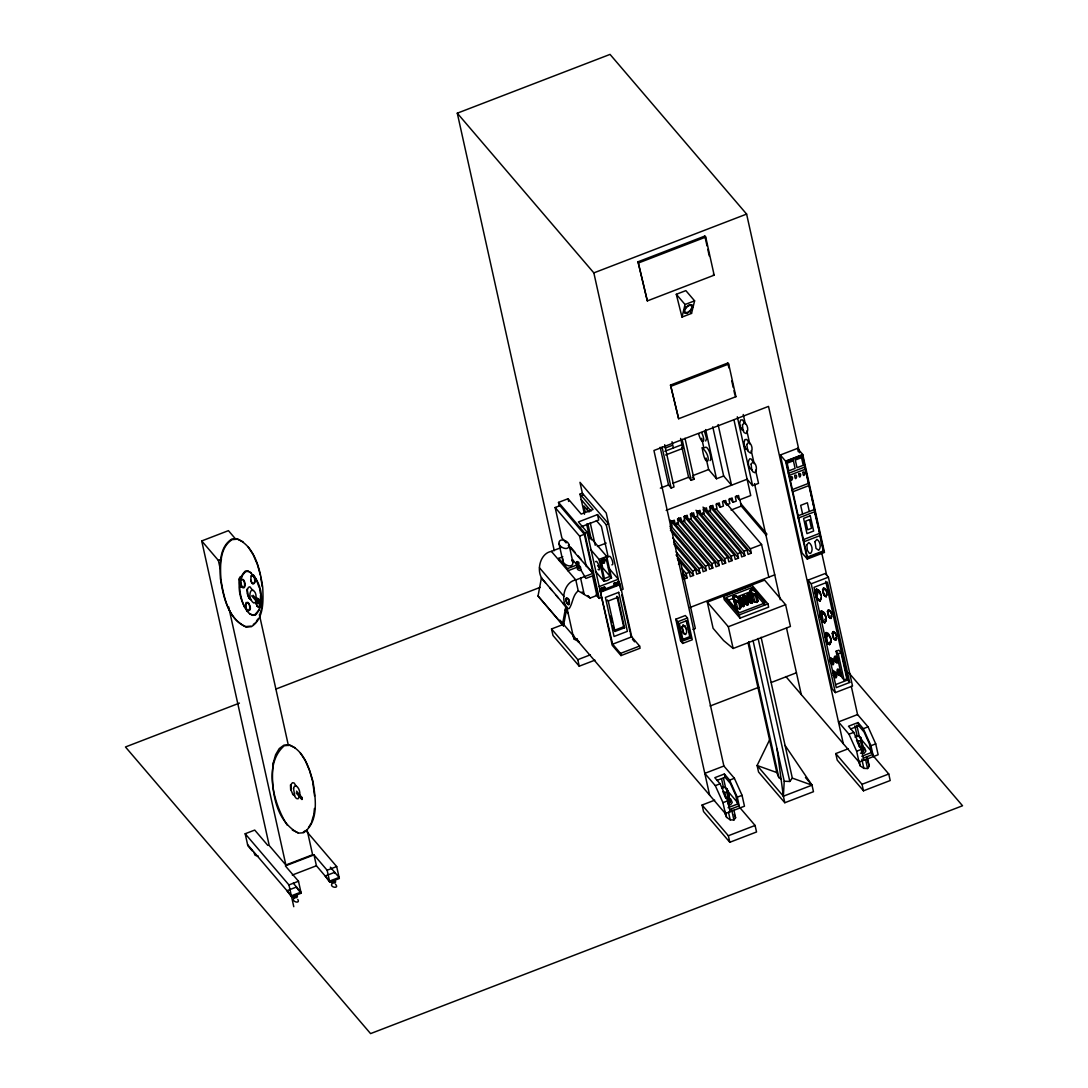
<?xml version="1.0" encoding="UTF-8"?>
<svg xmlns="http://www.w3.org/2000/svg" width="1088" height="1088" viewBox="0 0 1088 1088"><rect width="100%" height="100%" fill="white"/><g stroke="black" fill="none" stroke-linecap="round" stroke-linejoin="round"><path stroke-width="1.5" d="M785.087 745.47L812.015 785.169L813.47 791.697L784.815 802.726L783.374 796.198L784.23 781.238L752.991 640.356M247.234 593.966L247.058 589.03L248.785 597.598M255.694 599.896L255.816 603.187L257.489 606.56C260.93 607.471 259.978 601.46 258.89 599.651M260.263 605.649L260.576 594.946M261.678 608.206L262.262 602.385M290.469 784.87L290.659 789.806M313.847 814.286L314.432 808.466M551.398 551.398C540.07 553.194 536.003 570.751 542.422 579.197M585.575 564.631L593.028 573.335L575.824 579.958C564.237 581.672 559.436 601.487 568.276 608.641L569.201 608.573C572.886 603.323 572.574 595.218 578.231 590.838L575.824 579.958L551.358 551.358L560.905 547.686M604.615 560.796C602.534 555.247 603.378 565.638 604.547 560.755M604.588 561.585L604.384 559.055L604.452 563.122L603.296 563.217L601.759 560.986M604.262 580.149C605.962 581.223 602.779 578.843 604.466 580.094M606.601 558.022C608.287 559.137 605.159 556.879 606.805 557.967M829.614 659.301C829.777 655.411 833.136 659.178 832.388 661.3M823.725 621.656L824.772 622.88L825.955 616.529L824.405 612.952L821.318 610.776L819.985 613.02L820.134 617.141L822.732 621.942L824.772 622.88L826.118 620.636L825.955 616.529L824.908 615.291M825.479 640.084L827.56 643.702L829.6 644.64L830.933 642.396L830.783 638.289L828.186 633.474L826.132 632.536L824.799 634.78L824.908 637.527M595.558 561.721C597.462 558.77 601.746 572.968 598.033 569.337M608.926 556.566C610.654 554.146 614.72 565.542 611.891 564.876M704.983 447.549C707.717 444.679 712.735 458.361 710.07 460.578M566.848 607.757L563.489 625.858L538.043 596.02L541.416 577.918L566.834 607.866M563.489 625.858L562.469 624.58L565.828 606.478M681.999 317.07L685.059 304.518L676.301 294.29L685.848 290.618L694.606 300.846L691.546 313.398L681.999 317.07L676.301 294.29M254.007 852.652L255.082 855.29L258.237 856.106M562.931 558.838C560.864 564.359 573.186 569.622 572.941 562.414L569.078 545.006C568.439 540.491 558.579 537.091 558.96 543.456L562.822 560.864M240.448 580.72L241.06 579.265M247.493 589.546L248.404 587.357L249.886 586.786L252.933 590.621M259.461 608.464L260.195 605.526M259.651 615.237L261.27 609.606M311.821 821.318L313.439 815.687M836.087 676.042C832.578 680.571 833.15 666.318 836.006 673.894M769.57 739.908L757.112 765.49L758.554 772.018L784.815 802.726M835.802 676.233C832.252 678.586 833.898 667.624 835.87 674.07M250.811 575.974L252.171 574.981L253.708 576.286M246.174 602.344C242.257 612.762 255.258 613.768 248.268 602.752M259.95 606.37L258.604 607.362L257.054 606.057M259.053 609.878L254.932 614.625L252.294 614.842L249.506 613.55M256.333 621.534L257.788 619.086M308.502 827.614L311.426 822.718M681.999 626.919L683.074 625.124L684.706 625.886L686.474 629.367L686.596 632.658L685.522 634.454L683.373 633.08L681.999 626.919L683.89 633.692M682.53 627.545L683.074 625.124M815.252 594.007L815.157 591.26L816.49 589.016C820.597 590.158 821.494 595.204 821.29 598.876L819.958 601.12L817.918 600.182L815.823 596.564M822.596 589.56L823.562 587.955L825.03 588.622L827.016 592.226L826.173 596.809L823.82 595.109L822.596 589.56L824.704 596.129M823.466 590.594L824.432 588.975L823.562 587.955M820.733 598.182L819.958 601.12L818.897 599.896M827.465 611.374L828.403 609.797L829.845 610.463L831.803 613.999L830.974 618.487L828.662 616.801L827.465 611.374L829.532 617.821M828.335 612.394L829.274 610.817L828.403 609.797M832.279 633.134L833.218 631.557L834.659 632.223L836.631 635.759L835.802 640.247L833.49 638.561L832.279 633.134L834.36 639.581M833.163 634.154L834.102 632.577L833.218 631.557M835.054 675.566L834.183 676.206L833.136 675.186M839.406 673.894C835.938 676.682 836.441 664.863 839.27 670.494M840.276 674.914C835.026 676.926 839.134 663.571 840.494 673.703M573.539 635.12L572.927 635.922L574.287 639.254L579.224 641.77M732.686 597.271L733.774 595.816L736.182 595.925L738.494 597.516L739.378 599.665L738.534 602.194L736.127 602.086L733.815 600.494L732.686 597.271L733.57 599.406L735.882 600.998L738.29 601.106M734.128 600.372L738.235 601.854L739.187 600.59L740.778 607.77L739.84 609.035L735.719 607.553L733.122 597.421L734.06 596.156L738.181 597.638L739.609 600.753L738.534 602.194M732.931 598.359L733.774 595.816M733.271 598.074L734.06 596.156M733.366 598.509L734.305 597.244M739.609 597.258L739.228 598.618L739.609 597.258L741.907 598.087L743.471 606.614L740.724 605.635L740.221 604.384M739.84 609.035L738.317 598.291M743.063 596.197L743.689 595.367L746.436 596.346L748.394 604.126L747.769 604.955L745.022 603.976L743.063 596.197L745.076 598.835L746.3 598.89L746.395 597.067L744.002 596.21L743.458 596.945M741.962 600.494L739.65 599.665L738.766 597.856L739.391 597.013L740.792 597.081L742.655 599.243L742.03 600.086L739.282 599.107L740.724 605.635M749.945 590.675L751.006 589.274L753.345 589.37L755.616 590.92L756.718 594.116L755.657 595.53L753.304 595.422L751.046 593.871L749.945 590.675L750.802 592.783L753.073 594.334L755.412 594.442L756.473 593.028M747.361 594.551L749.387 593.762L751.25 595.938L752.692 602.466L752.066 603.31L749.319 602.33L747.361 594.551L749.319 602.33M757.003 602.426L755.181 594.157L756.119 592.892L757.955 601.161L757.003 602.426L752.896 600.943L750.298 590.811L751.237 589.546L753.331 589.642L755.358 591.029L756.718 594.116M748.204 593.953L747.823 595.313L748.204 593.953L750.502 594.782L752.066 603.31M750.19 591.763L751.006 589.274M746.694 597.502L744.94 598.182L743.757 597.38L743.308 596.292L745.076 595.612M747.769 604.955L746.259 596.414M744.518 602.725L745.144 601.895M743.471 606.614L744.097 605.771L742.655 599.243M751.25 595.938L749.224 596.714L747.878 595.802M721.779 788.12L722.446 787.222L724.771 787.331L727.015 788.868L727.872 790.949L730.279 801.829L729.232 803.23L727.75 803.162M729.232 803.23L726.825 792.35L727.872 790.949M733.91 810.138L735.597 817.754L733.924 819.998L730.198 819.835L726.607 817.374L725.247 814.042L725.846 813.239M784.23 781.238L789.82 781.47L792.322 778.11L761.097 637.242M855.073 737.174L856.12 735.774L858.446 735.882L860.69 737.419L863.954 750.38L862.906 751.781L861.41 751.713M862.906 751.781L860.486 740.901L861.533 739.5M867.245 757.166L869.271 766.306L867.598 768.536L863.872 768.386L860.268 765.911L858.922 762.593L859.52 761.777M826.526 639.921L828.172 643.239L827.56 643.702L826.01 640.125L825.86 636.004L827.193 633.76L826.132 632.536M256.292 598.441L257.285 598.06L258.835 599.366M253.3 624.458L255.612 622.758M747.918 450.051L745.878 449.113L744.559 446.202M303.171 832.225L305.47 830.538M836.264 661.232C831.558 661.368 835.502 651.222 836.699 658.893M576.966 561.626C575.443 564.645 581.713 563.217 577.538 561.571C573.662 561.49 580.584 572.261 579.442 566.358M578.354 565.352C573.022 567.242 584.378 570.506 579.346 565.706M294.127 898.076C290.306 901.34 300.995 904.536 297.786 899.382M332.316 883.374C328.426 887.346 340.286 889.331 335.458 884.177M839.514 671.228L838.807 673.649L840.453 676.233L841.16 673.798L839.514 671.228L839.623 672.683M839.827 675.09C835.856 674.846 839.147 666.427 840.29 672.778M554.268 550.705L457.286 113.193L610.042 54.4L746.613 214.091L799.517 452.73M457.286 113.193L593.844 272.884L746.613 214.091M638.017 261.786L704.847 236.069L705.718 237.089L714.163 275.169L647.333 300.9L638.017 261.786L647.333 300.9M638.887 262.82L705.718 237.089M685.059 304.518L694.606 300.846M307.102 829.899L312.61 854.733L285.886 865.028L269.253 845.58L201.715 540.94L228.439 530.645L235.715 539.158M670.521 385.07L727.818 363.025L728.688 364.045L735.923 396.685L678.64 418.744L670.521 385.07L678.64 418.744M201.715 540.94L218.348 560.388L221.49 559.178M671.405 386.104L728.688 364.045M671.554 445.645L665.421 447.998L664.7 444.72M664.809 451.275L681.999 444.666M739.84 425.272L741.54 429.529L743.58 430.467M665.638 454.974L682.815 448.365L680.612 438.423M559.232 505.662L558.511 502.398L568.058 498.726L581.182 514.08L593.123 509.483L579.999 494.129L582.379 493.204L608.641 523.913L606.247 524.838L597.502 514.597L578.408 521.954L587.153 532.182L612.245 645.334L621.003 655.574L640.098 648.23L639.608 646.054L631.734 636.834L620.16 584.61L618.678 582.026L616.76 582.774L617.005 584.61L614.611 584.854L617.005 584.61M566.127 542.898L561.87 537.921L555.138 507.525L559.912 505.689L584.365 534.29L598.346 597.326M660.348 488.131L668.535 484.976L671.16 488.05L674.016 486.948L664.931 445.958M672.955 483.276L688.582 477.265L691.206 480.325L694.076 479.223L684.978 438.246M693.002 475.551L708.628 469.54L716.502 478.761L723.67 476L731.544 485.207L718.094 424.551M581.074 526.823L598.713 520.037L597.502 514.597M780.327 454.988L797.518 448.378L802.767 454.526L824.473 552.432L807.282 559.055L802.033 552.908L780.327 454.988L785.577 461.135L807.282 559.055M558.511 502.398L584.773 533.106L587.153 532.182M555.138 507.525L579.591 536.126L584.365 534.29M785.577 461.135L802.767 454.526M785.726 461.366L802.019 455.097L802.536 455.709L823.779 551.575L807.514 557.831L806.983 557.219L823.262 550.95L823.779 551.575M802.536 455.709L786.257 461.978L807.514 557.831M666.169 510.381L747.116 479.223L752.597 485.629L758.513 483.358L755.602 470.234M559.205 560.538L558.729 558.362L562.822 556.784M597.38 546.475L606.193 543.089M788.392 473.375L804.671 467.106M788.868 475.551L805.161 469.282M669.936 526.633L672.058 525.83L671.092 521.478L674.329 520.227L675.294 524.579L678.477 523.355L677.511 519.003L680.762 517.752L681.727 522.104L684.896 520.88L683.93 516.528L687.181 515.277L688.146 519.629L691.315 518.405L690.35 514.053L693.6 512.802L694.566 517.154L697.734 515.943L696.769 511.591L700.019 510.34L700.985 514.692L704.154 513.468L703.188 509.116L706.438 507.865L707.404 512.217L710.586 510.993L709.621 506.641L712.858 505.39L713.823 509.742L717.006 508.518L716.04 504.166L719.277 502.928L720.242 507.28L723.425 506.056L722.459 501.704L725.71 500.453L726.662 504.805L729.844 503.581L728.878 499.229L732.129 497.978L733.094 502.33L736.263 501.106L735.298 496.754L738.548 495.502L739.514 499.854L750.734 495.543L734.033 420.199M558.729 558.362L567.487 568.602L577.034 564.917L572.655 559.803L573.131 561.979M577.51 567.093L567.963 570.778L567.487 568.602M590.471 549.318L599.08 559.395L606.723 556.444L611.551 578.204C611.415 575.702 609.756 581.182 603.908 581.155L595.299 571.078M731.027 510.054L741.309 506.097L766.482 535.527M604.098 559.844L606.247 559.028L610.096 576.382L604.384 578.571L600.535 560.701L599.502 560.238L600.318 561.476L602.67 560.402L603.228 558.484L603.922 561.626L602.235 559.885M792.01 489.722L808.302 483.453M239.428 703.106L125.46 746.98L370.573 1033.6L962.54 805.759L848.817 672.765M275.822 689.098L540.151 587.357M792.499 491.898L808.778 485.629M599.216 586.582L618.31 579.238L608.464 567.718M605.39 589.614L604.479 586.922L599.706 588.758L600.739 590.838L602.657 590.09L602.426 588.268L604.37 587.52L605.064 589.193L602.684 589.424L604.629 588.676L605.39 589.614L600.617 591.45L600.046 589.193L602.412 588.975L600.481 589.71M614.026 583.25L619.235 581.93L619.711 584.106L614.938 585.942L614.026 583.25L615.046 585.371M614.788 584.174L616.746 583.413L614.339 583.658L614.938 585.942M600.141 589.274L604.914 587.438M614.462 583.766L619.235 581.93M602.426 588.268L604.806 588.023M616.76 582.774L619.126 582.542L619.371 583.658L617.44 584.406L618.936 583.154M602.657 590.09L600.739 590.838M618.079 584.052L600.182 590.934L612.639 644.191L620.514 653.398L621.003 655.574M797.817 515.902L814.11 509.633M601.052 591.967L620.16 584.61M578.231 590.838L590.186 598.033L597.842 595.095M678.49 564.142L680.87 563.217L695.341 628.497L692.961 629.422M799.354 520.826L798.293 518.078L814.586 511.809L815.116 512.421M596.142 594.755L599.243 598.386L601.637 597.462M620.731 590.118L623.111 589.193L606.234 513.033L579.972 482.324L582.855 495.38M607.376 599.991L608.246 601.011L617.794 597.339L624.539 627.79L615.006 631.462L614.122 630.428L623.669 626.756L624.539 627.79M681.782 568.412L686.161 573.539L689.33 572.315L690.295 576.667L693.546 575.416L692.58 571.064L676.165 551.874M692.58 571.064L695.749 569.84L696.714 574.192L699.965 572.941L698.999 568.589L672.738 537.88M698.999 568.589L702.168 567.365L703.134 571.717L706.384 570.466L705.418 566.114L670.398 525.178M705.418 566.114L708.587 564.903L709.553 569.255L712.803 568.004L711.838 563.652L676.818 522.702M711.838 563.652L715.006 562.428L715.972 566.78L719.222 565.529L718.257 561.177L683.25 520.227M718.257 561.177L721.439 559.953L722.405 564.305L725.642 563.054L724.676 558.702L690.758 519.044M724.676 558.702L727.858 557.478L728.824 561.83L732.061 560.592L731.095 556.24L697.177 516.569M731.095 556.24L734.278 555.016L735.243 559.368L738.494 558.117L737.528 553.765L702.508 512.815M737.528 553.765L740.697 552.541L741.662 556.893L744.913 555.642L743.947 551.29L708.927 510.34M743.947 551.29L747.116 550.066L748.082 554.418L751.332 553.166L750.366 548.814L716.448 509.157M750.366 548.814L761.586 544.503L768.822 577.143M594.959 660.144L579.238 666.196L552.976 635.487L551.534 628.959L564.114 624.118M683.876 579.129L687.113 577.891L686.161 573.539M689.792 607.553L774.738 574.858M707.309 602.167L764.592 580.122L785.604 604.683L790.432 626.443L733.135 648.489L723.602 640.56L713.089 628.279L707.309 602.167L728.321 626.729L733.135 648.489M723.534 596.455L752.175 585.439L767.924 603.867L768.658 607.131L740.017 618.147L724.254 599.719L723.534 596.455L739.282 614.883L740.017 618.147M752.053 587.534L726.294 597.448L739.405 612.789L765.163 602.874L752.053 587.534L752.774 590.798M680.626 640.968L675.798 619.208L685.345 615.536L687.453 617.998L692.267 639.758L682.72 643.43L680.571 640.75M612.639 644.191L631.734 636.834M728.538 600.141L734.59 597.802M737.623 596.632L751.264 591.382M551.534 628.959L577.796 659.668L590.376 654.826M675.798 619.208L677.906 621.67L687.453 617.998M808.058 580.108L825.248 573.498L828.403 577.184L852.516 685.984L835.339 692.594L832.184 688.908L808.058 580.108L811.213 583.794L835.339 692.594M620.514 653.398L639.608 646.054M811.213 583.794L828.403 577.184M739.282 614.883L767.924 603.867M682.149 639.608L689.765 636.684L690.812 637.908L683.21 640.832L679.361 623.506L686.963 620.582L690.812 637.908M728.321 626.729L785.604 604.683M251.967 849.742L252.212 850.83L247.833 845.716L245.181 833.748L254.728 830.076L267.852 845.43M836.06 651.263L838.889 650.175L841.065 652.746L846.858 678.844L844.043 679.932L841.854 677.375L836.06 651.263L838.25 653.82L844.043 679.932M306.041 830.729L336.682 866.551L339.334 878.519L329.786 882.205L327.134 870.237L314.01 854.882L285.355 865.898L298.493 881.253L301.145 893.221L291.598 896.906L286.974 890.691L296.534 887.019L296.766 888.107M838.25 653.82L841.065 652.746M710.124 706.003L758.785 687.276M771.338 682.448L796.443 672.778M292.291 875.038L316.418 865.762L329.555 881.117L339.102 877.431L330.344 867.204M245.181 833.748L288.946 884.938L298.493 881.253M327.134 870.237L336.682 866.551M835.652 684.597L847.62 680L849.714 682.448L836.264 687.63L814.014 587.33L827.478 582.148L849.714 682.448M723.887 766.02L704.793 773.364L715.306 785.645L722.962 802.672L725.37 813.552L744.478 806.208L742.057 795.328L734.4 778.301L723.887 766.02L653.942 450.5L768.522 406.395L843.295 743.675M857.562 714.571L838.467 721.915L848.966 734.196L856.637 751.223L859.044 762.103L878.138 754.759L875.731 743.879L868.061 726.852L857.562 714.571L851.319 686.392M739.69 808.044L737.283 797.164L729.626 780.137L724.363 774.003L714.816 777.675L720.079 783.809L727.736 800.836L730.143 811.716M873.365 756.595L870.958 745.715L863.287 728.688L858.038 722.554L848.49 726.226L853.74 732.36L861.41 749.387L863.818 760.267M716.91 780.409L725.098 777.267L730.347 783.401L735.706 795.314L737.637 804.018L739.214 805.868L729.667 809.54M850.585 728.96L858.758 725.818L864.022 731.952L869.38 743.866L871.311 752.57L872.889 754.419L863.342 758.091M715.306 785.645L720.079 783.809M729.626 780.137L734.4 778.301M848.966 734.196L853.74 732.36M863.287 728.688L868.061 726.852M739.772 807.541L755.086 825.452L756.541 831.98L729.803 842.275L703.542 811.553L702.1 805.025L714.68 800.183M873.446 756.092L888.76 774.003L890.202 780.531L863.478 790.813L837.216 760.104L835.761 753.576L848.341 748.734M722.962 802.672L727.736 800.836M737.283 797.164L742.057 795.328M856.637 751.223L861.41 749.387M870.958 745.715L875.731 743.879M728.09 807.704L737.637 804.018M861.764 756.242L871.311 752.57M781.538 779.389L778.831 777.539L776.805 772.548L757.112 765.49L783.374 796.198L812.015 785.169L805.446 777.498M702.1 805.025L728.362 835.747L755.086 825.452M835.761 753.576L862.022 784.298L888.76 774.003M748.707 442.313L746.858 439.443L744.926 439.593L744.042 442.694L744.722 446.91M578.354 567.501C574.26 569.813 584.025 572.56 580.298 568.208M251.002 626.144L245.725 626.566C227.678 618.664 223.203 596.034 220.402 578.462C219.871 565.121 218.919 547.264 231.703 539.104L236.966 538.696C255.163 546.774 259.964 569.459 262.725 587.302C263.269 600.644 264.221 618.514 251.437 626.661L246.16 627.082C228.113 619.167 223.638 596.55 220.837 578.979C220.306 565.638 219.354 547.767 232.138 539.621L237.415 539.199L242.978 541.783M752.257 469.635L751.604 469.69C748.299 467.69 747.075 461.584 749.85 458.755L751.196 459.027L753.046 461.91M750.298 590.811L751.06 592.674L755.181 594.157M748.354 594.606L751.074 596.482M750.543 597.19L748.109 595.707L750.407 596.537M739.758 597.91L741.907 598.087M745.022 603.976L743.58 597.448L746.314 598.427M741.812 599.842L740.778 600.44M738.004 600.766L733.883 599.284M736.046 601.324L738.14 601.419M860.486 740.901L858.16 740.792L859.547 747.007M860.486 753.154L864.212 753.304L865.898 751.074L864.538 747.742L862.145 746.11M726.825 792.35L724.486 792.241L725.873 798.456M728.171 804.658L730.551 804.766L732.224 802.522L730.864 799.19L728.47 797.558M705.718 440.994L706.561 438.546L704.48 431.446M816.354 596.605L818.53 599.719L817.918 600.182L816.354 596.605L816.204 592.484L817.537 590.24L816.49 589.016M826.01 640.125L826.962 640.438L826.839 637.214L827.886 635.46L827.193 633.76L829.233 634.712L830.702 638.996M792.322 778.11L812.015 785.169M742.07 429.529L742.764 429.842M746.409 449.072L747.102 449.398M824.432 588.975L825.901 589.655M823.82 595.109L826.173 596.809M829.274 610.817L830.715 611.483M821.318 610.776L824.405 612.952L824.663 614.434L822.623 613.183M828.662 616.801L830.974 618.487M834.102 632.577L835.543 633.243M833.49 638.561L835.802 640.247M826.513 642.478L829.6 644.64L828.553 643.416M683.59 625.75L685.236 626.498M683.373 633.08L685.522 634.454M251.138 572.696L248.35 571.404L245.711 571.622C235.756 580.353 240.094 596.782 244.678 607.444M253.164 575.756C249.587 575.212 250.852 581.672 252.375 583.481C255.816 584.392 254.864 578.381 253.776 576.558M241.971 576.939L240.339 576.613L238.734 579.306L240.026 587.357M242.366 587.411C245.684 588.118 244.705 582.27 243.658 580.462M258.278 598.835L256.741 598.958L255.299 602.466L253.817 603.038C249.859 600.644 248.404 593.314 251.722 589.927L252.511 589.859C258.468 593.15 254.687 600.739 256.986 605.785M251.192 599.964L249.098 598.264M248.159 602.725C244.827 602.031 245.806 607.866 246.867 609.674M295.147 747.85L289.585 745.28L284.308 745.702C262.847 764.429 273.7 804.345 287.273 825.194M302.002 797.531L301.294 798.048L301.947 799.53L302.002 797.531L296.534 791.139M294.617 795.804L292.522 794.104M292.332 830.076L297.894 832.646M750.829 600.29L752.692 602.466M747.021 602.29L747.891 602.874M742.247 603.609L744.097 605.771M333.486 880.233L333.975 882.096L331.799 880.6M295.297 894.934L296.004 896.662L293.76 895.859M334.492 879.825C338.436 883.279 331.174 884.585 330.575 880.682M296.303 894.526C300.016 897.559 293.828 899.422 292.604 895.941M568.439 598.686C560.959 594.619 571.05 613.047 569.133 600.005C561.748 592.307 570.67 614.285 568.385 598.767M242.597 579.142L243.59 580.19M258.59 601.691L257.883 602.208L258.522 603.69L258.59 601.691L253.11 595.299M241.808 586.867C245.861 591.07 245.888 581.237 243.154 579.673C239.714 578.775 240.652 584.786 241.74 586.595M247.71 602.222L248.703 603.269M246.935 609.946C250.362 612.626 250.24 605.282 248.771 603.541M246.758 610.858L249.941 614.054L252.729 615.346L255.367 615.142C266.601 603.568 261.338 578.966 247.914 570.901L245.276 571.105C234.573 581.332 239.768 600.413 247.194 611.361M568.249 545.387L593.028 573.335M713.293 274.149L714.163 275.169M690.676 312.378L691.546 313.398M735.053 395.665L735.923 396.685M802.019 455.097L815.538 514.597M819.862 534.086L815.021 513.985M820.379 536.248L819.332 533.474L803.148 539.702L803.678 540.314M804.114 542.518L803.597 541.906L819.862 535.636L823.262 550.95M827.016 592.226L825.03 588.622M826.254 594.17L827.125 595.19M822.705 592.525L823.589 593.545M819.4 592.158L821.059 595.476L818.53 589.954M736.222 496.019L739.514 499.854M817.809 591.423L819.835 592.674L819.577 591.192L817.537 590.24L818.244 591.94L816.87 596.401M740.588 503.35L766.972 534.194M815.157 591.26L816.762 593.178M819.686 599.95L816.857 598.958L818.094 599.202M830.933 612.979L831.803 613.999M831.042 615.876L831.912 616.896M729.803 498.494L733.094 502.33M827.574 614.271L828.444 615.291M682.815 448.365L681.945 447.345L688.582 477.265M724.377 500.997L761.586 544.503M819.985 613.02L822.025 615.454L823.358 621.479L824.949 622.214L826.118 620.636L825.058 619.412M821.576 614.938L823.058 613.7L822.365 612L821.032 614.244L821.698 618.161M723.384 500.97L726.662 504.805M835.761 634.739L836.631 635.759M822.922 620.962L822.732 621.942L821.685 620.718M835.87 637.636L836.74 638.656M832.388 636.031L833.272 637.051M716.965 503.431L720.242 507.28M829.056 635.678L827.451 634.943M829.736 637.051L830.783 638.289L830.933 642.396M692.322 477.183L694.076 479.223M824.799 634.78L826.404 636.698M710.845 505.825L751.332 553.166M710.546 505.906L713.823 509.742M709.92 506.559L747.116 550.066M704.426 508.3L744.913 555.642M703.025 507.103L707.404 512.217M703.487 509.034L740.697 552.541M698.006 510.775L738.494 558.117M697.707 510.843L700.985 514.692M695.98 510.231L734.278 555.016M691.574 513.237L732.061 560.592M691.274 513.318L694.566 517.154M690.649 513.985L727.858 557.478M756.051 594.633L764.796 604.86M685.154 515.712L725.642 563.054M684.855 515.794L688.146 519.629M684.23 516.446L721.439 559.953M678.735 518.187L719.222 565.529M678.436 518.269L681.727 522.104M677.81 518.922L715.006 562.428M871.515 751.468L859.52 737.433L856.786 725.098M672.316 520.662L712.803 568.004M672.017 520.73L675.294 524.579M670.29 520.118L708.587 564.903M670.276 528.251L706.384 570.466M670.439 530.264L702.168 567.365M673.703 542.232L699.965 572.941M673.866 544.245L695.749 569.84M785.876 676.546L859.044 762.103M676.029 554.948L693.546 575.416M677.294 558.239L689.33 572.315M677.593 559.382L680.87 563.217M682.747 572.764L687.113 577.891M581.196 499.569L591.042 511.088M589.084 512.013L583.916 505.961L585.344 512.407M596.387 520.554L601.419 526.442L608.206 557.029M686.474 629.367L684.706 625.886M587.357 533.8L606.723 556.444M601.528 560.157L602.888 562.809M610.096 576.382L602.643 567.678L601.256 561.367M597.557 565.665L599.311 567.705M617.794 597.339L616.91 596.319L623.669 626.756M570.683 547.223L574.94 552.187M578.136 555.927L581.318 559.654M632.427 639.268L634.617 641.825M588.064 595.558L590.186 598.033M582.08 591.954L584.215 594.442L580.598 578.122M539.485 567.786L563.91 596.346M737.854 802.917L725.846 788.882L723.452 778.097M542.953 579.918L545.591 583.032M549.834 588.01L551.956 590.485M556.213 595.449L558.334 597.938M562.578 602.902L565.257 605.989M565.08 609.987L568.235 613.673M559.966 620.133L725.37 813.552M538.043 596.02L562.469 624.58M251.682 595.816L258.25 603.486M296.194 792.934L301.662 799.326M329.786 882.205L325.176 875.99L334.723 872.318L334.954 873.406M293.243 883.184L300.9 892.133L291.353 895.818L247.588 844.628M297.867 889.386L301.145 893.221M541.389 578.027L542.409 579.306M571.703 560.17L572.941 562.414M740.751 427.87L741.39 428.849M745.09 447.413L745.715 448.406M830.566 662.633L829.763 660.783M248.023 546.666L253.055 554.499L257.298 564.264L260.44 575.28M253.436 574.886L255.952 578.802M253.273 575.783C258.087 579.578 252.906 589.111 250.702 580.108M258.386 598.862L260.304 604.506M242.243 587.384L240.339 581.74M249.533 598.767L247.71 595.626M300.193 752.733L305.238 760.58L309.468 770.345L312.61 781.361M292.958 794.607L291.094 790.323L291.271 784.122L292.509 782.694L294.141 783.006L296.344 786.461M856.474 740.098L859.833 747.538M722.813 791.547L725.492 797.504M744.369 422.742L742.519 419.859L740.588 420.009L739.704 423.11L740.37 427.326M823.358 611.714L825.874 617.236M828.186 633.474L829.219 635.868M256.482 580.026L259.257 587.819M869.271 766.306L866.905 758.404M757.955 601.161L755.589 592.117L756.364 593.98L755.412 595.245L753.318 595.15L750.543 591.899L751.237 589.546M747.674 594.66L748.245 596.36M739.078 597.965L739.65 599.665M740.778 607.77L739.378 603.038M733.122 597.421L735.719 607.553M730.279 801.829L727.015 788.868M734.237 814.422L735.597 817.754M558.96 543.456C559.599 547.971 569.459 551.385 569.078 545.006M701.61 432.548C706.642 443.115 701.542 445.305 698.618 433.718M837.107 658.825C833.109 653.698 836.998 667.053 837.243 659.369M821.93 553.819L826.703 575.362M797.518 448.378L798.252 451.697M858.038 722.554L858.758 725.818M860.69 737.419L863.097 748.299M865.572 759.397L867.598 768.536M825.738 581.332L847.62 680M809.309 511.482L807.378 502.778L800.686 505.349L802.618 514.053M854.882 725.832L857.276 736.63M861.846 759.247L863.872 768.386M859.262 761.355L860.268 765.911M858.242 759.546L858.922 762.593M862.022 784.298L863.478 790.813M704.847 236.069L707.05 245.997M707.785 249.315L709.254 255.938M743.254 414.501L745.43 424.334M746.885 430.889L749.795 444.013M751.237 450.568L754.147 463.678M727.818 363.025L728.892 367.921M731.789 380.977L733.244 387.505M733.965 390.769L734.686 394.033M754.501 483.589L780.259 599.76M786.515 627.966L801.271 694.538M737.324 416.772L752.597 485.629M739.84 499.46L741.309 506.097M755.616 590.92L755.861 592.008M753.345 589.37L753.576 590.73M753.086 594.062L754.909 602.33M753.073 594.334L753.304 595.422M751.06 592.674L752.896 600.943M750.734 594.687L752.189 601.215M712.762 426.822L723.67 476M749.224 596.714L750.666 603.242M758.105 638.438L789.82 781.47M747.986 593.708L749.074 598.604M746.953 597.598L748.394 604.126M744.926 598.373L746.368 604.901M743.689 595.367L744.777 600.263M705.609 429.57L716.502 478.761M742.138 598.006L743.594 604.534M740.629 600.032L742.07 606.56M748.721 641.689L778.831 777.539M738.494 597.516L738.738 598.604M738.181 597.638L738.426 598.726M748.109 643.158L776.805 772.548M701.692 438.274L703.882 448.147M706.071 458.021L708.628 469.54M736.182 595.925L736.413 597.013M735.882 600.998L737.746 608.94M682.122 439.348L691.206 480.325M672.017 441.728L673.404 447.97M662.062 447.059L671.16 488.05M660.171 447.277L668.535 484.976M682.91 574.777L683.55 577.687M724.363 774.003L725.098 777.267M731.558 809.336L733.924 819.998M721.548 778.831L723.602 788.079M686.27 620.935L689.765 636.684M728.511 812.219L730.198 819.835M725.587 812.804L726.607 817.374M724.567 810.995L725.247 814.042M728.362 835.747L729.803 842.275M679.361 627.001L680.762 633.311M677.906 621.67L682.72 643.43M593.844 272.884L709.621 795.124M606.247 524.838L619.276 583.59M619.643 585.222L620.364 588.486M621.792 594.946L630.02 632.019M630.374 633.638L631.013 636.534M617.195 583.277L617.44 584.406M616.298 582.91L616.57 584.106M599.08 559.395L603.908 581.155M608.246 601.011L615.006 631.462M587.017 508.273L587.724 511.482M590.226 522.757L595.231 545.306M604.479 586.922L604.955 589.098M610.926 616.012L612.354 622.418M613.061 625.627L613.768 628.837M604.37 587.52L604.629 588.676M602.861 588.771L603.119 589.941M587.846 523.682L591.41 539.784M601.977 588.458L602.222 589.587M579.999 494.129L584.46 514.257M586.622 524.049L589.886 538.737M584.773 533.106L599.243 598.386M596.89 595.462L592.552 575.878L585.847 578.462L580.081 568.494M579.591 536.126L586.337 566.535M568.058 498.726L568.657 501.446M578.639 563.584L579.605 567.936M577.211 638.67L577.878 641.716M573.267 634.685L574.287 639.254M566.766 607.05L573.063 635.433M577.796 659.668L579.238 666.196M314.01 854.882L316.418 865.762M259.393 614.666L288.388 745.457M218.348 560.388L220.184 568.657M228.616 606.737L285.886 865.028M288.946 884.938L293.774 906.698M744.206 444.815L744.328 445.536M312.882 783.006L314.582 796.076M260.712 576.926L262.29 586.799M259.651 589.193L260.345 593.504M776.995 748.598L783.374 796.198M836.128 674.642L836.155 675.376M835.285 674.356L833.612 670.494L832.538 673.078M830.742 660.144C832.266 670.426 834.931 655.384 830.742 660.144M831.613 661.164C833.15 671.446 835.802 656.418 831.613 661.164M834.496 673.989C835.57 684.61 839.242 670.031 834.496 673.989M836.006 659.355C837.026 669.31 840.466 655.642 836.006 659.355M273.197 763.123C270.572 787.562 274.516 820.447 298.33 833.15L303.606 832.742C319.192 821.535 315.602 798.415 313.058 781.864C309.21 767.829 303.919 750.611 289.136 744.763L283.873 745.185L279.262 748.571L275.618 754.691L273.197 763.123M293.529 788.446L294.821 796.511L296.398 798.497L298.03 798.81C301.349 795.423 299.894 788.093 295.922 785.699L294.44 786.27L293.529 788.446M599.937 560.429L599.937 560.429M610.518 576.912L610.966 577.946L610.518 576.912M742.451 424.905L743.009 430.399L744.165 432.602L746.205 433.541C748.966 430.712 747.755 424.606 744.45 422.606L742.451 424.905M746.803 444.489L747.878 451.207L750.543 453.125C753.304 450.296 752.094 444.19 748.789 442.19L746.803 444.489M751.142 464.073L751.686 469.567L752.842 471.77L754.882 472.709C757.656 469.88 756.432 463.774 753.127 461.774L751.142 464.073M790.677 477.034C791.112 485.221 794.607 474.64 790.677 477.034M794.743 475.456C795.178 483.657 798.674 473.076 794.743 475.456M798.823 473.892C799.245 482.093 802.754 471.498 798.823 473.892M802.89 472.328C803.325 480.529 806.82 469.934 802.89 472.328M806.82 544.802L807.364 550.283L809.214 553.166L810.56 553.438C813.334 550.61 812.11 544.503 808.806 542.504L806.82 544.802M814.953 541.661L816.027 548.379L818.693 550.297C821.467 547.468 820.243 541.375 816.938 539.376L814.953 541.661M830.552 659.654C831.681 671.867 836.101 655.316 830.552 659.654M834.89 657.995C836.033 670.194 840.453 653.643 834.89 657.995M702.236 447.794C705.364 471.689 713.946 458.66 702.236 447.794M685.984 307.156L684.012 310.61L684.542 313.099L687.29 313.154L690.622 310.76L692.607 307.306L692.063 304.817L689.33 304.762L685.984 307.156M686.351 307.442L684.692 310.352L685.141 312.446L687.439 312.487L690.254 310.474L691.927 307.564L691.465 305.483L689.166 305.429L686.351 307.442M830.389 641.702L829.777 643.974L830.389 641.702M793.397 460.782L787.168 463.175L788.854 470.832L795.097 468.425L793.397 460.782M801.543 457.64L795.314 460.047L797.001 467.69L803.243 465.297L801.543 457.64M810.261 515.807L803.583 518.378L806.956 533.61L813.647 531.039L810.261 515.807M618.718 592.321L605.418 597.448L614.067 636.48L627.382 631.353L618.718 592.321M809.554 519.642L805.746 521.111L807.663 529.788L811.471 528.319L809.554 519.642"/></g></svg>
